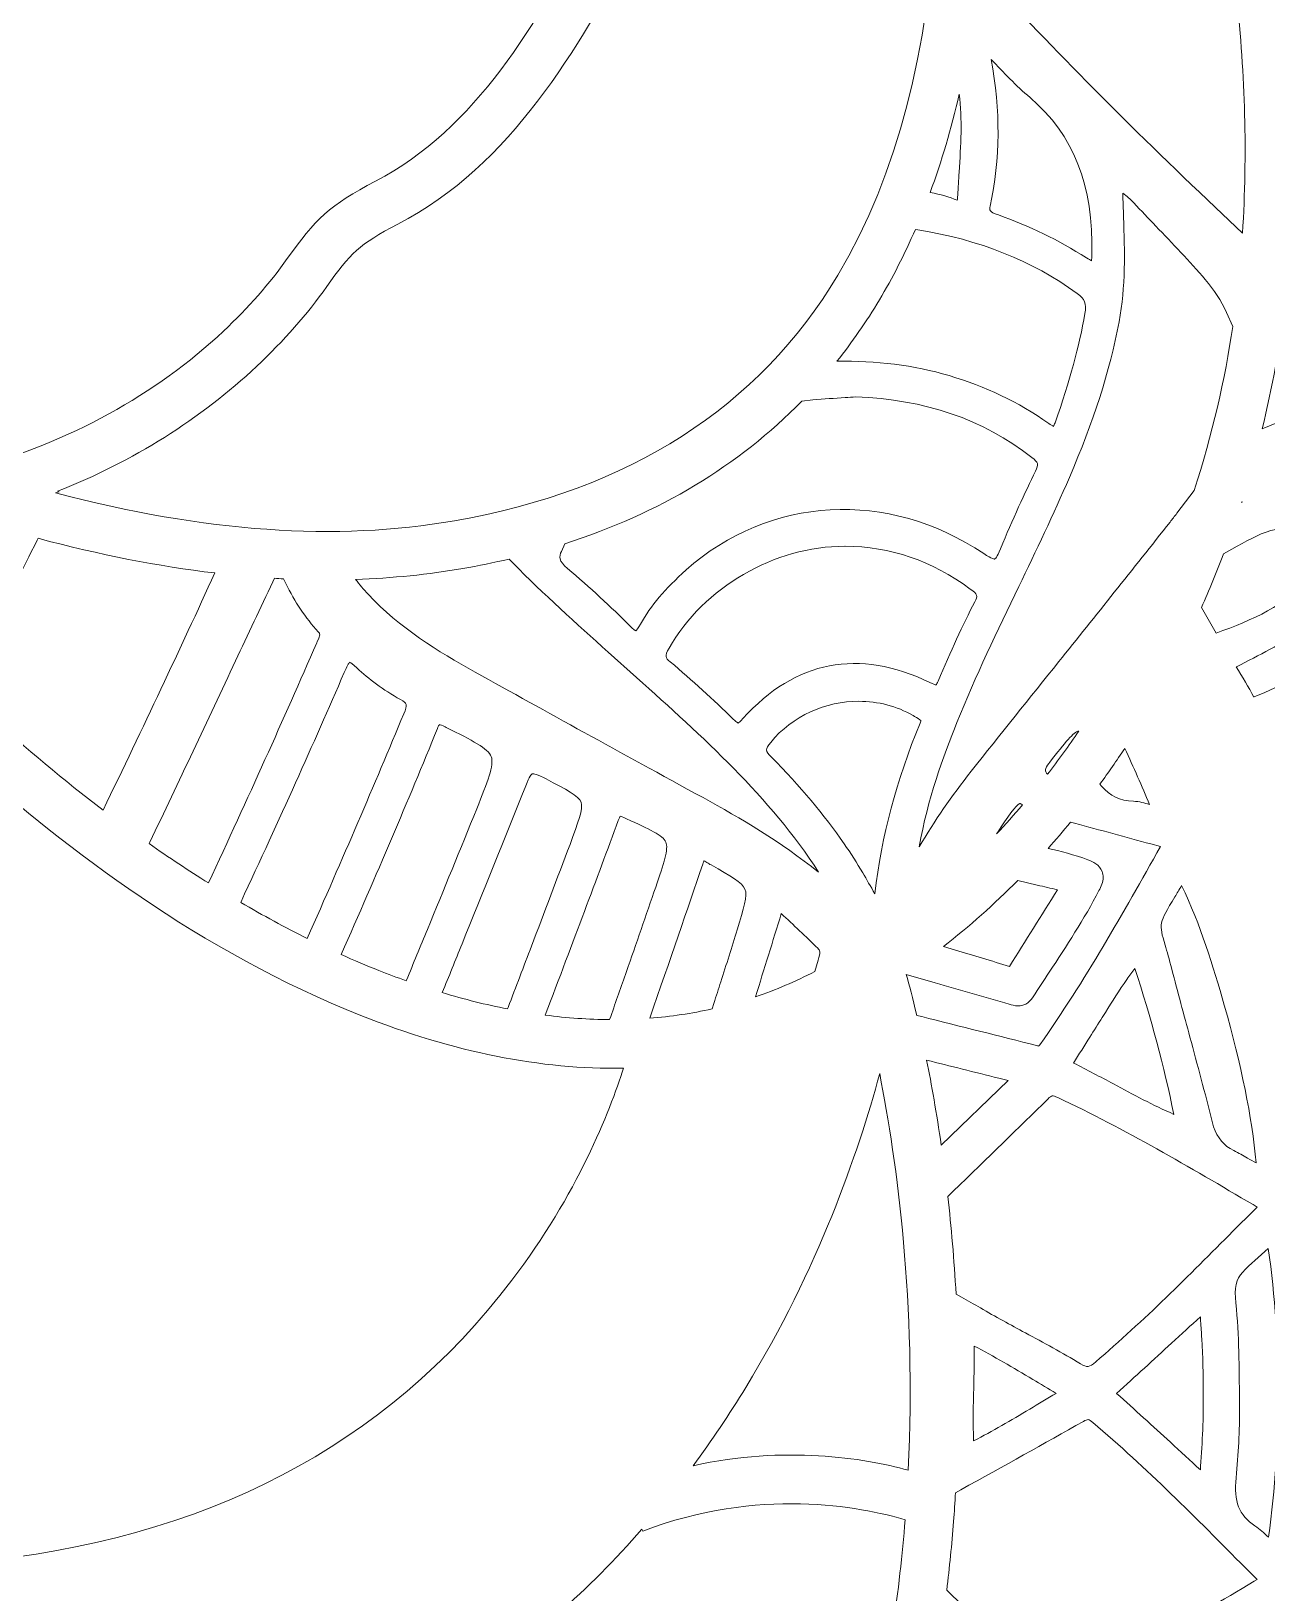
# Model space of a CAD drawing. Extents: x 126 to 8914, y -5970 to -48.
# Drawn here: x 1519 to 1923, y -5467 to -4957 of the extents above; entities that cross this region are included whole.
import ezdxf

# ---------------------------------------------------------------- set-up
doc = ezdxf.new("R2010")
doc.units = 0
doc.header["$MEASUREMENT"] = 0
doc.layers.add('Layer 1', color=7, linetype='Continuous')

# ---------------------------------------------------------------- blocks, each defined once
blk = doc.blocks.new('block 5')
at = {"layer": 'Layer 1', "lineweight": 0}
for points, knots in [([(2818.21, -4035.29), (2764.98, -4085.04), (2703.32, -4112.86), (2639.92, -4115.7), (2556.38, -4119.43), (2474.39, -4091.01), (2412.29, -4065.84), (2390.15, -4056.87), (2367.8, -4047.16), (2346.17, -4037.79), (2337.96, -4034.23), (2329.71, -4030.65), (2321.4, -4027.09), (2370.2, -4027.99), (2425.96, -4026.76), (2512.78, -3944.21), (2568.47, -3891.26), (2641.86, -3817.66), (2625.5, -3731.42), (2622.21, -3714.04), (2610.78, -3672.65), (2559.78, -3632.09), (2565.05, -3641.92), (2601.55, -3712.43), (2569.23, -3767.25), (2553.89, -3793.27), (2526.47, -3811.29), (2469.72, -3823.54), (2455.32, -3826.64), (2439.55, -3829), (2422.5, -3830.6), (2491.63, -3754.35), (2533.44, -3654.19), (2546.8, -3532.56), (2561.6, -3397.97), (2537.78, -3271.79), (2515.19, -3189.65), (2510.53, -3172.76), (2505.39, -3155.8), (2499.9, -3139.21), (2495.8, -3126.87), (2490.71, -3117.41), (2484.71, -3110.84), (2484.71, -3110.84), (2488.77, -3108.46), (2488.77, -3108.46), (2487.91, -3106.99), (2467.22, -3072.31), (2420.27, -3069.9), (2389.9, -3068.35), (2355.8, -3080.81), (2318.9, -3106.96), (2293.41, -3125.04), (2266.47, -3149.76), (2238.33, -3180.89), (2186.61, -3211.53), (2146.15, -3238.95), (2111.02, -3267.11), (2058.71, -3309.06), (2001.06, -3349.19), (1934.05, -3358.54), (1877.14, -3366.49), (1825.98, -3348.74), (1771.81, -3329.95), (1743.84, -3320.25), (1714.92, -3310.21), (1685.21, -3304.09), (1598.29, -3286.15), (1534.59, -3301.57), (1500, -3348.62), (1465.41, -3301.57), (1401.71, -3286.17), (1314.79, -3304.09), (1285.08, -3310.21), (1256.16, -3320.25), (1228.19, -3329.95), (1174.02, -3348.74), (1122.86, -3366.49), (1065.95, -3358.54), (998.94, -3349.19), (941.29, -3309.06), (888.98, -3267.11), (853.85, -3238.95), (813.4, -3211.53), (761.67, -3180.89), (733.53, -3149.76), (706.59, -3125.04), (681.1, -3106.96), (644.2, -3080.81), (610.1, -3068.34), (579.73, -3069.9), (532.78, -3072.31), (512.09, -3106.99), (511.23, -3108.46), (511.23, -3108.46), (515.29, -3110.84), (515.29, -3110.84), (509.29, -3117.41), (504.2, -3126.87), (500.12, -3139.21), (494.6, -3155.81), (489.45, -3172.78), (484.81, -3189.65), (462.22, -3271.79), (438.4, -3397.97), (453.2, -3532.56), (466.56, -3654.19), (508.37, -3754.35), (577.5, -3830.6), (560.45, -3829), (544.68, -3826.64), (530.28, -3823.54), (473.53, -3811.29), (446.11, -3793.27), (430.77, -3767.25), (398.45, -3712.43), (434.95, -3641.92), (440.22, -3632.09), (389.22, -3672.65), (377.79, -3714.04), (374.5, -3731.42), (358.14, -3817.66), (431.53, -3891.26), (487.22, -3944.21), (574.04, -4026.76), (629.8, -4027.99), (678.6, -4027.09), (670.29, -4030.65), (662.04, -4034.23), (653.83, -4037.79), (632.2, -4047.16), (609.85, -4056.87), (587.71, -4065.84), (525.61, -4091.01), (443.59, -4119.44), (360.08, -4115.7), (296.68, -4112.86), (235.02, -4085.04), (181.79, -4035.29), (181.79, -4035.29), (125.56, -3982.7), (125.56, -3982.7), (125.56, -3982.7), (169.91, -4045.63), (169.91, -4045.63), (219.46, -4115.9), (304.09, -4175.64), (385.53, -4197.81), (420.7, -4207.39), (457.65, -4212.84), (496.23, -4214.15), (485.34, -4225.21), (469.98, -4241.91), (452.74, -4264.03), (422.4, -4302.95), (380.42, -4366.57), (352.73, -4448.62), (321.59, -4540.91), (314.53, -4637.18), (331.76, -4734.74), (353.22, -4856.34), (412.66, -4980.18), (508.45, -5102.83), (508.45, -5102.83), (517.04, -5113.81), (517.04, -5113.81), (517.04, -5113.81), (522.08, -5100.8), (522.08, -5100.8), (522.28, -5100.26), (543.72, -5046.12), (606.97, -4986), (618.24, -4975.3), (631.32, -4963.97), (646.37, -4952.46), (644.61, -4982.41), (643.28, -5045.33), (654.68, -5125.3), (663.93, -5190.25), (679.74, -5252.83), (701.65, -5311.3), (729.05, -5384.39), (766.12, -5451.24), (811.85, -5510), (813.74, -5512.77), (839.32, -5550.81), (859.18, -5606.87), (878.01, -5659.98), (895.42, -5740.7), (871.56, -5823.61), (871.56, -5823.61), (865.31, -5845.39), (865.31, -5845.39), (865.31, -5845.39), (883.77, -5832.24), (883.77, -5832.24), (885.33, -5831.13), (922.61, -5804.27), (953.85, -5755.29), (978.49, -5716.64), (1002.96, -5657.53), (992.58, -5583.6), (993.17, -5584.35), (993.72, -5585.04), (994.23, -5585.72), (1015.9, -5614.87), (1039.45, -5642.28), (1064.19, -5667.18), (1108.9, -5712.2), (1155.06, -5746.33), (1201.41, -5768.67), (1255.37, -5794.66), (1309.82, -5804.7), (1363.33, -5798.49), (1378.55, -5829.06), (1404.02, -5852.77), (1428.69, -5875.76), (1454.89, -5900.15), (1479.63, -5923.18), (1492.73, -5953.46), (1492.73, -5953.46), (1500, -5970.23), (1500, -5970.23), (1500, -5970.23), (1507.27, -5953.46), (1507.27, -5953.46), (1520.37, -5923.18), (1545.11, -5900.15), (1571.31, -5875.76), (1595.98, -5852.77), (1621.45, -5829.06), (1636.67, -5798.49), (1690.18, -5804.7), (1744.63, -5794.66), (1798.59, -5768.67), (1844.94, -5746.33), (1891.12, -5712.2), (1935.81, -5667.18), (1960.55, -5642.28), (1984.1, -5614.88), (2005.77, -5585.74), (2006.28, -5585.06), (2006.83, -5584.35), (2007.42, -5583.6), (1997.04, -5657.53), (2021.51, -5716.64), (2046.15, -5755.29), (2077.39, -5804.27), (2114.67, -5831.13), (2116.23, -5832.24), (2116.23, -5832.24), (2134.69, -5845.39), (2134.69, -5845.39), (2134.69, -5845.39), (2128.44, -5823.61), (2128.44, -5823.61), (2104.58, -5740.7), (2121.99, -5659.98), (2140.82, -5606.87), (2160.7, -5550.77), (2186.28, -5512.73), (2188.15, -5510), (2233.88, -5451.24), (2270.95, -5384.39), (2298.34, -5311.3), (2320.26, -5252.83), (2336.07, -5190.25), (2345.32, -5125.3), (2356.72, -5045.33), (2355.39, -4982.41), (2353.63, -4952.46), (2368.68, -4963.97), (2381.76, -4975.3), (2393.03, -4986), (2456.28, -5046.12), (2477.72, -5100.26), (2477.92, -5100.8), (2477.92, -5100.8), (2482.94, -5113.84), (2482.94, -5113.84), (2482.94, -5113.84), (2491.55, -5102.83), (2491.55, -5102.83), (2587.34, -4980.18), (2646.78, -4856.34), (2668.24, -4734.74), (2685.47, -4637.18), (2678.41, -4540.91), (2647.27, -4448.62), (2619.58, -4366.57), (2577.6, -4302.95), (2547.26, -4264.03), (2530.02, -4241.91), (2514.66, -4225.21), (2503.77, -4214.15), (2542.35, -4212.84), (2579.3, -4207.39), (2614.47, -4197.81), (2695.91, -4175.64), (2780.54, -4115.9), (2830.09, -4045.63), (2830.09, -4045.63), (2874.44, -3982.7), (2874.44, -3982.7), (2874.44, -3982.7), (2818.21, -4035.29), (2818.21, -4035.29)], [0, 0, 0, 0, 1, 1, 1, 2, 2, 2, 3, 3, 3, 4, 4, 4, 5, 5, 5, 6, 6, 6, 7, 7, 7, 8, 8, 8, 9, 9, 9, 10, 10, 10, 11, 11, 11, 12, 12, 12, 13, 13, 13, 14, 14, 14, 15, 15, 15, 16, 16, 16, 17, 17, 17, 18, 18, 18, 19, 19, 19, 20, 20, 20, 21, 21, 21, 22, 22, 22, 23, 23, 23, 24, 24, 24, 25, 25, 25, 26, 26, 26, 27, 27, 27, 28, 28, 28, 29, 29, 29, 30, 30, 30, 31, 31, 31, 32, 32, 32, 33, 33, 33, 34, 34, 34, 35, 35, 35, 36, 36, 36, 37, 37, 37, 38, 38, 38, 39, 39, 39, 40, 40, 40, 41, 41, 41, 42, 42, 42, 43, 43, 43, 44, 44, 44, 45, 45, 45, 46, 46, 46, 47, 47, 47, 48, 48, 48, 49, 49, 49, 50, 50, 50, 51, 51, 51, 52, 52, 52, 53, 53, 53, 54, 54, 54, 55, 55, 55, 56, 56, 56, 57, 57, 57, 58, 58, 58, 59, 59, 59, 60, 60, 60, 61, 61, 61, 62, 62, 62, 63, 63, 63, 64, 64, 64, 65, 65, 65, 66, 66, 66, 67, 67, 67, 68, 68, 68, 69, 69, 69, 70, 70, 70, 71, 71, 71, 72, 72, 72, 73, 73, 73, 74, 74, 74, 75, 75, 75, 76, 76, 76, 77, 77, 77, 78, 78, 78, 79, 79, 79, 80, 80, 80, 81, 81, 81, 82, 82, 82, 83, 83, 83, 84, 84, 84, 85, 85, 85, 86, 86, 86, 87, 87, 87, 88, 88, 88, 89, 89, 89, 90, 90, 90, 91, 91, 91, 92, 92, 92, 93, 93, 93, 94, 94, 94, 95, 95, 95, 96, 96, 96, 97, 97, 97, 98, 98, 98, 99, 99, 99, 100, 100, 100, 101, 101, 101, 102, 102, 102, 102]), ([(1708.95, -4194.9), (1695.64, -4237.56), (1690.92, -4283.89), (1694.59, -4334.95), (1698.33, -4386.68), (1710.41, -4442.11), (1732.6, -4509.44), (1732.6, -4509.44), (1736.51, -4521.28), (1736.51, -4521.28), (1777.54, -4645.3), (1862.88, -4903.39), (1783.14, -5036.59), (1757.2, -5079.9), (1715.03, -5106.93), (1657.79, -5116.9), (1619.05, -5123.64), (1576.16, -5120.67), (1527.21, -5107.78), (1527.21, -5107.78), (1528.41, -5107.4), (1528.41, -5107.4), (1528.41, -5107.4), (1527.92, -5107.27), (1527.92, -5107.27), (1552.57, -5097.51), (1574.75, -5083.64), (1593.03, -5066.42), (1601.9, -5058.06), (1609.62, -5049.29), (1615.97, -5040.35), (1623.61, -5029.58), (1626.67, -5026.42), (1639.19, -5019.94), (1676.5, -5000.65), (1697.92, -4962.42), (1716.8, -4928.68), (1716.8, -4928.68), (1717.78, -4926.93), (1717.78, -4926.93), (1744, -4880.15), (1757.9, -4835.08), (1759.12, -4793.02), (1761.68, -4704.06), (1720.79, -4626.43), (1681.27, -4551.35), (1655.15, -4501.74), (1628.14, -4450.45), (1614.48, -4396.92), (1597.73, -4331.26), (1610.89, -4276.34), (1653.56, -4233.7), (1673.16, -4214.15), (1694.85, -4201.69), (1708.95, -4194.9)], [0, 0, 0, 0, 1, 1, 1, 2, 2, 2, 3, 3, 3, 4, 4, 4, 5, 5, 5, 6, 6, 6, 7, 7, 7, 8, 8, 8, 9, 9, 9, 10, 10, 10, 11, 11, 11, 12, 12, 12, 13, 13, 13, 14, 14, 14, 15, 15, 15, 16, 16, 16, 17, 17, 17, 18, 18, 18, 18]), ([(1344.2, -4776.15), (1359.35, -4749.3), (1386.23, -4712.91), (1428.24, -4692.09), (1454.82, -4678.92), (1482.95, -4662.27), (1500.79, -4636.74), (1518.63, -4662.27), (1546.76, -4678.92), (1573.34, -4692.09), (1615.35, -4712.91), (1642.23, -4749.3), (1657.38, -4776.15), (1683.97, -4823.27), (1697.25, -4878.28), (1704.99, -4917.33), (1704.65, -4917.95), (1704.31, -4918.57), (1703.96, -4919.19), (1703.96, -4919.19), (1702.98, -4920.94), (1702.98, -4920.94), (1684.32, -4954.28), (1665.01, -4988.76), (1631.91, -5005.87), (1616.97, -5013.61), (1612.09, -5018.47), (1603.07, -5031.18), (1597.32, -5039.27), (1590.29, -5047.25), (1582.17, -5054.89), (1560.06, -5075.71), (1531.69, -5091.25), (1500, -5099.91), (1468.31, -5091.25), (1439.94, -5075.71), (1417.83, -5054.89), (1409.71, -5047.25), (1402.68, -5039.27), (1396.93, -5031.18), (1387.91, -5018.47), (1383.03, -5013.61), (1368.09, -5005.87), (1334.99, -4988.76), (1315.68, -4954.28), (1297.02, -4920.94), (1297.02, -4920.94), (1296.18, -4919.44), (1296.18, -4919.44), (1303.84, -4880.28), (1317.14, -4824.13), (1344.2, -4776.15)], [0, 0, 0, 0, 1, 1, 1, 2, 2, 2, 3, 3, 3, 4, 4, 4, 5, 5, 5, 6, 6, 6, 7, 7, 7, 8, 8, 8, 9, 9, 9, 10, 10, 10, 11, 11, 11, 12, 12, 12, 13, 13, 13, 14, 14, 14, 15, 15, 15, 16, 16, 16, 17, 17, 17, 17]), ([(1921.99, -5086.84), (1925.28, -5073.34), (1927.75, -5059.63), (1929.38, -5045.79), (1931.93, -5024.15), (1932.69, -5002.45), (1931.98, -4980.76), (1931.98, -4980.76), (1931.98, -4980.75), (1931.98, -4980.75), (1931.98, -4980.75), (1932.09, -4980.76), (1932.09, -4980.76), (1935.41, -4931.64), (1965.23, -4861.88), (1979.54, -4830.84), (1992.25, -4864.42), (2017.11, -4944.78), (1997.78, -5018.64), (1980.37, -5050.21), (1953.65, -5074.7), (1921.99, -5086.84)], [0, 0, 0, 0, 1, 1, 1, 2, 2, 2, 3, 3, 3, 4, 4, 4, 5, 5, 5, 6, 6, 6, 7, 7, 7, 7]), ([(1831.39, -4938.51), (1831.39, -4938.51), (1829.49, -4936.46), (1829.49, -4936.46), (1831.79, -4914.17), (1832.33, -4890.04), (1831.11, -4864.15), (1849.34, -4883.36), (1868.15, -4902.33), (1887.11, -4920.53), (1895.49, -4928.59), (1903.88, -4936.33), (1910.97, -4942.87), (1910.97, -4942.87), (1913.64, -4945.32), (1913.64, -4945.32), (1916.35, -4971.19), (1917.17, -4997.08), (1915.53, -5022.85), (1915.53, -5022.85), (1906.7, -5014.5), (1906.7, -5014.5), (1878.41, -4987.74), (1853.78, -4962.89), (1831.39, -4938.51)], [0, 0, 0, 0, 1, 1, 1, 2, 2, 2, 3, 3, 3, 4, 4, 4, 5, 5, 5, 6, 6, 6, 7, 7, 7, 8, 8, 8, 8]), ([(1833.28, -4966.07), (1837.3, -4970.3), (1841.48, -4974.67), (1846.02, -4978.53), (1860.36, -4990.77), (1866.79, -5007.12), (1866.25, -5030.03), (1866.22, -5030.85), (1866.17, -5031.43), (1866.12, -5031.88), (1865.73, -5031.67), (1865.21, -5031.39), (1864.51, -5030.94), (1855.34, -5025.15), (1845.64, -5020.43), (1835.67, -5016.92), (1832.57, -5015.83), (1832.68, -5015.27), (1832.95, -5014.07), (1836.32, -4998.57), (1836.44, -4982.79), (1833.28, -4966.07)], [0, 0, 0, 0, 1, 1, 1, 2, 2, 2, 3, 3, 3, 4, 4, 4, 5, 5, 5, 6, 6, 6, 7, 7, 7, 7]), ([(1822.86, -4977.39), (1823.91, -4985.72), (1823.38, -4994.12), (1822.83, -5002.96), (1822.66, -5005.47), (1822.5, -5007.97), (1822.39, -5010.49), (1822.34, -5011.24), (1822.29, -5011.76), (1822.21, -5012.11), (1819.65, -5011.03), (1816.8, -5010.22), (1813.36, -5009.57), (1817.1, -4999.44), (1820.27, -4988.73), (1822.86, -4977.39)], [0, 0, 0, 0, 1, 1, 1, 2, 2, 2, 3, 3, 3, 4, 4, 4, 5, 5, 5, 5]), ([(1855.42, -5162.96), (1846.02, -5174.69), (1836.28, -5186.83), (1826.77, -5198.82), (1820.44, -5206.8), (1814.76, -5215.04), (1809.79, -5223.48), (1812.51, -5207.92), (1817.59, -5193.96), (1822.12, -5182.81), (1828.21, -5167.74), (1835.41, -5152.8), (1842.36, -5138.36), (1847.94, -5126.78), (1853.7, -5114.81), (1858.89, -5102.78), (1866.74, -5084.64), (1872.06, -5067.97), (1875.16, -5051.84), (1877.36, -5040.31), (1876.98, -5028.76), (1876.62, -5017.6), (1876.52, -5015), (1876.44, -5012.41), (1876.38, -5009.81), (1877.68, -5010.74), (1878.85, -5011.77), (1879.96, -5012.96), (1882.35, -5015.51), (1884.77, -5018.03), (1887.19, -5020.56), (1892.61, -5026.21), (1898.21, -5032.05), (1903.37, -5038.05), (1906.25, -5041.38), (1908.58, -5045), (1910.3, -5048.8), (1910.3, -5048.8), (1912.36, -5053.37), (1912.36, -5053.37), (1909.8, -5070.6), (1905.65, -5088.74), (1899.76, -5106.97), (1899.76, -5106.97), (1894.06, -5114.46), (1894.06, -5114.46), (1893.32, -5115.43), (1892.58, -5116.38), (1891.83, -5117.34), (1879.78, -5132.6), (1867.41, -5148.04), (1855.42, -5162.96)], [0, 0, 0, 0, 1, 1, 1, 2, 2, 2, 3, 3, 3, 4, 4, 4, 5, 5, 5, 6, 6, 6, 7, 7, 7, 8, 8, 8, 9, 9, 9, 10, 10, 10, 11, 11, 11, 12, 12, 12, 13, 13, 13, 14, 14, 14, 15, 15, 15, 16, 16, 16, 17, 17, 17, 17]), ([(1861.47, -5042.55), (1864, -5044.37), (1864.57, -5045.86), (1863.99, -5049.16), (1862.13, -5059.75), (1859.05, -5071.09), (1854.22, -5084.88), (1854.03, -5085.43), (1853.87, -5085.81), (1853.75, -5086.08), (1853.4, -5085.89), (1852.89, -5085.57), (1852.13, -5085.05), (1832.3, -5071.14), (1808.36, -5064.14), (1782.83, -5064.77), (1787.85, -5058.49), (1792.48, -5051.81), (1796.73, -5044.72), (1801.06, -5037.45), (1805.01, -5029.76), (1808.54, -5021.62), (1808.54, -5021.62), (1809.3, -5021.75), (1809.3, -5021.75), (1829.53, -5025.04), (1846.59, -5031.83), (1861.47, -5042.55)], [0, 0, 0, 0, 1, 1, 1, 2, 2, 2, 3, 3, 3, 4, 4, 4, 5, 5, 5, 6, 6, 6, 7, 7, 7, 8, 8, 8, 9, 9, 9, 9]), ([(1785.5, -5076.64), (1786.69, -5076.56), (1787.86, -5076.5), (1789.02, -5076.42), (1811.64, -5077.2), (1830.49, -5083.66), (1846.64, -5096.18), (1848.73, -5097.81), (1848.92, -5098.47), (1847.82, -5100.7), (1844.5, -5107.54), (1840.19, -5116.6), (1836.4, -5126.03), (1835.19, -5129.01), (1834.54, -5129.39), (1834.5, -5129.42), (1834.46, -5129.42), (1833.66, -5129.55), (1830.86, -5127.65), (1799.73, -5106.59), (1760.62, -5108.75), (1733.5, -5133), (1726.7, -5139.09), (1721.95, -5144.73), (1718.59, -5150.73), (1717.82, -5152.1), (1717.33, -5152.67), (1717.09, -5152.9), (1716.8, -5152.75), (1716.22, -5152.37), (1715.24, -5151.38), (1708.92, -5145.03), (1702.02, -5138.7), (1694.75, -5132.52), (1691.7, -5129.93), (1691.93, -5128.66), (1692.71, -5126.9), (1692.71, -5126.9), (1693.8, -5124.4), (1693.8, -5124.4), (1724.77, -5114.52), (1750.69, -5098.92), (1771.37, -5077.75), (1771.37, -5077.75), (1774.98, -5077.4), (1774.98, -5077.4), (1778.55, -5077.07), (1782.08, -5076.85), (1785.5, -5076.64)], [0, 0, 0, 0, 1, 1, 1, 2, 2, 2, 3, 3, 3, 4, 4, 4, 5, 5, 5, 6, 6, 6, 7, 7, 7, 8, 8, 8, 9, 9, 9, 10, 10, 10, 11, 11, 11, 12, 12, 12, 13, 13, 13, 14, 14, 14, 15, 15, 15, 16, 16, 16, 16]), ([(1915.45, -5110.79), (1915.37, -5110.84), (1915.29, -5110.88), (1915.23, -5110.91), (1915.24, -5110.85), (1915.28, -5110.77), (1915.29, -5110.71), (1915.34, -5110.74), (1915.4, -5110.77), (1915.45, -5110.79)], [0, 0, 0, 0, 1, 1, 1, 2, 2, 2, 3, 3, 3, 3]), ([(1926.45, -5119.75), (1926.45, -5119.75), (1929.92, -5119.08), (1929.92, -5119.08), (1933.24, -5121.13), (1936.47, -5123.21), (1939.64, -5125.35), (1939.64, -5125.35), (1939.97, -5128.15), (1939.97, -5128.15), (1940.27, -5130.75), (1939.42, -5133.25), (1937.39, -5135.61), (1929.62, -5144.68), (1918.98, -5149.22), (1906.89, -5153.67), (1906.89, -5153.67), (1902.1, -5145.3), (1902.1, -5145.3), (1904.67, -5139.53), (1907.08, -5133.69), (1909.32, -5127.76), (1909.32, -5127.76), (1913.83, -5125.22), (1913.83, -5125.22), (1918.09, -5122.83), (1922.1, -5120.59), (1926.45, -5119.75)], [0, 0, 0, 0, 1, 1, 1, 2, 2, 2, 3, 3, 3, 4, 4, 4, 5, 5, 5, 6, 6, 6, 7, 7, 7, 8, 8, 8, 9, 9, 9, 9]), ([(1478.73, -5123.2), (1483.38, -5132.54), (1488.05, -5141.88), (1492.75, -5151.2), (1492.91, -5151.49), (1493.03, -5151.8), (1493.18, -5152.12), (1493.95, -5153.89), (1495.54, -5157.52), (1499.76, -5157.52), (1499.94, -5157.52), (1500.11, -5157.52), (1500.28, -5157.5), (1504.72, -5157.2), (1506.19, -5153.66), (1507.08, -5151.53), (1507.25, -5151.12), (1507.41, -5150.71), (1507.61, -5150.31), (1511.82, -5142.02), (1516.3, -5133.16), (1521.26, -5123.21), (1521.26, -5123.21), (1521.54, -5122.64), (1521.54, -5122.64), (1541.71, -5128.03), (1560.94, -5131.81), (1579.35, -5133.98), (1567.94, -5158.96), (1555.97, -5184.33), (1542.8, -5211.5), (1530.06, -5201.84), (1517.51, -5191.36), (1505.37, -5180.15), (1505.37, -5180.15), (1500, -5175.2), (1500, -5175.2), (1500, -5175.2), (1494.63, -5180.15), (1494.63, -5180.15), (1482.48, -5191.36), (1469.92, -5201.86), (1457.18, -5211.53), (1443.96, -5184.22), (1432, -5158.83), (1420.65, -5133.96), (1439.06, -5131.78), (1458.27, -5128.03), (1478.46, -5122.64), (1478.46, -5122.64), (1478.73, -5123.2), (1478.73, -5123.2)], [0, 0, 0, 0, 1, 1, 1, 2, 2, 2, 3, 3, 3, 4, 4, 4, 5, 5, 5, 6, 6, 6, 7, 7, 7, 8, 8, 8, 9, 9, 9, 10, 10, 10, 11, 11, 11, 12, 12, 12, 13, 13, 13, 14, 14, 14, 15, 15, 15, 16, 16, 16, 17, 17, 17, 17]), ([(1827.96, -5143.38), (1824.02, -5151.06), (1820.08, -5159.54), (1815.93, -5169.34), (1815.64, -5170.02), (1815.42, -5170.4), (1815.29, -5170.58), (1814.99, -5170.51), (1814.41, -5170.31), (1813.3, -5169.77), (1789.92, -5158.59), (1769.34, -5162.55), (1752.13, -5181.55), (1751.23, -5182.54), (1750.73, -5182.91), (1750.52, -5183.03), (1750.47, -5183), (1750.39, -5182.97), (1750.31, -5182.91), (1750.05, -5182.73), (1749.62, -5182.4), (1748.95, -5181.75), (1742.45, -5175.4), (1735.51, -5169.1), (1728.34, -5163.03), (1726.68, -5161.62), (1726.41, -5161.27), (1727.95, -5158.58), (1739.3, -5138.63), (1762.39, -5125.24), (1785.44, -5125.24), (1785.44, -5125.24), (1785.54, -5125.24), (1785.54, -5125.24), (1800.43, -5125.32), (1813.82, -5129.89), (1826.49, -5139.23), (1829, -5141.09), (1828.97, -5141.42), (1827.96, -5143.38)], [0, 0, 0, 0, 1, 1, 1, 2, 2, 2, 3, 3, 3, 4, 4, 4, 5, 5, 5, 6, 6, 6, 7, 7, 7, 8, 8, 8, 9, 9, 9, 10, 10, 10, 11, 11, 11, 12, 12, 12, 13, 13, 13, 13]), ([(1708.05, -5159.84), (1708.05, -5159.84), (1717.34, -5168.19), (1717.34, -5168.19), (1738.73, -5187.34), (1760.84, -5207.14), (1776.88, -5231.79), (1764.31, -5221.79), (1751.39, -5214.19), (1739.06, -5207.44), (1711.34, -5192.28), (1688.06, -5179.49), (1664.52, -5166.4), (1652.41, -5159.65), (1639.79, -5151.91), (1629.47, -5140.93), (1628.03, -5139.39), (1626.68, -5137.75), (1625.39, -5136.07), (1637.43, -5135.67), (1649.15, -5134.49), (1660.51, -5132.51), (1665.66, -5131.6), (1670.68, -5130.58), (1675.6, -5129.42), (1675.6, -5129.42), (1676.93, -5130.77), (1676.93, -5130.77), (1686.87, -5140.85), (1697.63, -5150.5), (1708.05, -5159.84)], [0, 0, 0, 0, 1, 1, 1, 2, 2, 2, 3, 3, 3, 4, 4, 4, 5, 5, 5, 6, 6, 6, 7, 7, 7, 8, 8, 8, 9, 9, 9, 10, 10, 10, 10]), ([(1612.88, -5156.39), (1612.88, -5156.39), (1612.68, -5156.85), (1612.68, -5156.85), (1601.82, -5181.8), (1590.23, -5207.48), (1577.25, -5235.34), (1570.79, -5231.3), (1564.32, -5226.99), (1557.87, -5222.48), (1557.87, -5222.48), (1558.11, -5222.01), (1558.11, -5222.01), (1567.54, -5202.28), (1577, -5182.16), (1586.13, -5162.71), (1590.18, -5154.1), (1594.23, -5145.47), (1598.29, -5136.86), (1598.29, -5136.86), (1598.82, -5135.72), (1598.82, -5135.72), (1599.82, -5135.77), (1600.83, -5135.83), (1601.83, -5135.88), (1601.83, -5135.88), (1602.58, -5137.41), (1602.58, -5137.41), (1605.52, -5143.43), (1608.99, -5148.59), (1613.2, -5153.21), (1613.8, -5153.88), (1613.93, -5154.02), (1612.88, -5156.39)], [0, 0, 0, 0, 1, 1, 1, 2, 2, 2, 3, 3, 3, 4, 4, 4, 5, 5, 5, 6, 6, 6, 7, 7, 7, 8, 8, 8, 9, 9, 9, 10, 10, 10, 11, 11, 11, 11]), ([(1913.52, -5164.67), (1920.99, -5160.86), (1928.26, -5156.96), (1935, -5153.34), (1941.3, -5149.92), (1945.49, -5146.04), (1948.18, -5141.1), (1949.59, -5138.52), (1950.56, -5136.08), (1951.16, -5133.69), (1954.91, -5136.56), (1958.51, -5139.52), (1961.99, -5142.54), (1961.99, -5142.54), (1961.8, -5142.81), (1961.8, -5142.81), (1951.95, -5156.68), (1938.07, -5167.05), (1919.34, -5174.49), (1919.3, -5174.52), (1919.25, -5174.53), (1919.2, -5174.55), (1917.49, -5171.34), (1915.61, -5167.93), (1913.49, -5164.69), (1913.5, -5164.67), (1913.5, -5164.67), (1913.52, -5164.67)], [0, 0, 0, 0, 1, 1, 1, 2, 2, 2, 3, 3, 3, 4, 4, 4, 5, 5, 5, 6, 6, 6, 7, 7, 7, 8, 8, 8, 9, 9, 9, 9]), ([(1625.86, -5165.04), (1629.66, -5168.68), (1634.31, -5172.06), (1640.08, -5175.39), (1642.28, -5176.66), (1642.47, -5176.89), (1641.15, -5180.07), (1631.53, -5203.22), (1621.21, -5227.23), (1609.59, -5253.48), (1602.39, -5249.9), (1595.12, -5245.94), (1587.82, -5241.7), (1587.82, -5241.7), (1587.93, -5241.45), (1587.93, -5241.45), (1600.57, -5214.38), (1611.6, -5189.87), (1621.68, -5166.56), (1622.6, -5164.4), (1623.15, -5163.52), (1623.46, -5163.17), (1623.8, -5163.33), (1624.56, -5163.79), (1625.86, -5165.04)], [0, 0, 0, 0, 1, 1, 1, 2, 2, 2, 3, 3, 3, 4, 4, 4, 5, 5, 5, 6, 6, 6, 7, 7, 7, 8, 8, 8, 8]), ([(1785.2, -5222.5), (1778.7, -5213.06), (1770.83, -5203.71), (1761.41, -5194.16), (1759.35, -5192.09), (1759.34, -5191.65), (1761.19, -5189.38), (1768.26, -5180.64), (1779.16, -5175.93), (1790.05, -5175.93), (1796.22, -5175.93), (1802.38, -5177.45), (1807.82, -5180.61), (1807.82, -5180.61), (1808.25, -5180.85), (1808.25, -5180.85), (1808.95, -5181.26), (1810.12, -5181.93), (1810.29, -5182.26), (1810.29, -5182.26), (1810.32, -5182.5), (1810.07, -5183.08), (1802.31, -5201.87), (1797.53, -5219.82), (1795.24, -5238.87), (1793.86, -5236.43), (1792.6, -5234.2), (1791.28, -5232), (1789.4, -5228.81), (1787.39, -5225.65), (1785.2, -5222.5)], [0, 0, 0, 0, 1, 1, 1, 2, 2, 2, 3, 3, 3, 4, 4, 4, 5, 5, 5, 6, 6, 6, 7, 7, 7, 8, 8, 8, 9, 9, 9, 10, 10, 10, 10]), ([(1648.89, -5250.52), (1646.6, -5256.06), (1644.32, -5261.61), (1642.04, -5267.15), (1642.04, -5267.15), (1641.98, -5267.31), (1641.98, -5267.31), (1639, -5266.25), (1635.99, -5265.14), (1632.97, -5263.94), (1628.92, -5262.34), (1624.82, -5260.57), (1620.7, -5258.72), (1620.7, -5258.72), (1620.7, -5258.7), (1620.7, -5258.7), (1632.24, -5232.68), (1642.53, -5208.52), (1652.14, -5184.87), (1652.44, -5184.11), (1652.69, -5183.73), (1652.82, -5183.56), (1653.07, -5183.6), (1653.63, -5183.78), (1654.73, -5184.33), (1654.73, -5184.33), (1655, -5184.46), (1655, -5184.46), (1663.58, -5188.73), (1668.74, -5191.31), (1669.77, -5194), (1670.82, -5196.74), (1668.52, -5202.44), (1665.04, -5211.05), (1659.71, -5224.22), (1654.21, -5237.6), (1648.89, -5250.52)], [0, 0, 0, 0, 1, 1, 1, 2, 2, 2, 3, 3, 3, 4, 4, 4, 5, 5, 5, 6, 6, 6, 7, 7, 7, 8, 8, 8, 9, 9, 9, 10, 10, 10, 11, 11, 11, 12, 12, 12, 12]), ([(1852.19, -5196.22), (1852.19, -5196.22), (1852.48, -5195.86), (1852.48, -5195.86), (1857.58, -5189.3), (1860.25, -5185.95), (1861.96, -5185.65), (1858.72, -5190.47), (1855.31, -5195.19), (1851.73, -5199.81), (1850.75, -5198.6), (1850.74, -5198.09), (1852.19, -5196.22)], [0, 0, 0, 0, 1, 1, 1, 2, 2, 2, 3, 3, 3, 4, 4, 4, 4]), ([(1877, -5191.35), (1879.93, -5197.52), (1882.65, -5203.68), (1885.1, -5209.69), (1883.52, -5209.17), (1881.76, -5208.65), (1879.88, -5208.62), (1875.43, -5208.5), (1872.11, -5206.92), (1869.42, -5203.63), (1869.42, -5203.63), (1868.89, -5202.98), (1868.89, -5202.98), (1871.68, -5199.2), (1874.37, -5195.32), (1877, -5191.35)], [0, 0, 0, 0, 1, 1, 1, 2, 2, 2, 3, 3, 3, 4, 4, 4, 5, 5, 5, 5]), ([(1290.32, -5295.9), (1316.25, -5295.9), (1343.81, -5290.15), (1372.86, -5278.66), (1425.09, -5257.99), (1470.02, -5223.59), (1500, -5196.68), (1529.98, -5223.59), (1574.91, -5257.99), (1627.14, -5278.66), (1657.44, -5290.64), (1686.14, -5296.39), (1713.05, -5295.87), (1710.79, -5302.91), (1707.02, -5313.23), (1701.13, -5325.31), (1695.24, -5337.39), (1687.23, -5351.19), (1676.53, -5365.25), (1635.3, -5419.4), (1575.9, -5450.37), (1500, -5457.32), (1424.37, -5450.4), (1365.12, -5419.61), (1323.9, -5365.8), (1302.27, -5337.61), (1291.52, -5310.08), (1286.96, -5295.87), (1288.07, -5295.88), (1289.2, -5295.9), (1290.32, -5295.9)], [0, 0, 0, 0, 1, 1, 1, 2, 2, 2, 3, 3, 3, 4, 4, 4, 5, 5, 5, 6, 6, 6, 7, 7, 7, 8, 8, 8, 9, 9, 9, 10, 10, 10, 10]), ([(1660.21, -5255.27), (1667.1, -5238.33), (1674.22, -5220.84), (1681.04, -5203.53), (1682.31, -5200.32), (1682.98, -5199.77), (1683.21, -5199.69), (1683.29, -5199.66), (1684.08, -5199.43), (1686.84, -5200.87), (1686.84, -5200.87), (1687.69, -5201.32), (1687.69, -5201.32), (1694.36, -5204.78), (1698.38, -5206.87), (1699.14, -5208.92), (1699.93, -5211.04), (1698.17, -5215.68), (1695.54, -5222.7), (1691.36, -5233.82), (1687.15, -5244.91), (1682.93, -5255.99), (1680.39, -5262.66), (1677.85, -5269.32), (1675.31, -5276), (1675.31, -5276), (1675.12, -5276.52), (1675.12, -5276.52), (1668.11, -5275.15), (1660.99, -5273.37), (1653.75, -5271.19), (1655.91, -5265.89), (1658.06, -5260.57), (1660.21, -5255.27)], [0, 0, 0, 0, 1, 1, 1, 2, 2, 2, 3, 3, 3, 4, 4, 4, 5, 5, 5, 6, 6, 6, 7, 7, 7, 8, 8, 8, 9, 9, 9, 10, 10, 10, 11, 11, 11, 11]), ([(1835.05, -5219.28), (1835.13, -5219.17), (1835.19, -5219.06), (1835.27, -5218.94), (1835.27, -5218.94), (1835.45, -5218.68), (1835.45, -5218.68), (1838.45, -5214.22), (1841.56, -5209.61), (1842.7, -5209.33), (1842.7, -5209.33), (1842.98, -5209.38), (1843.6, -5209.82), (1840.84, -5213.05), (1837.98, -5216.2), (1835.05, -5219.28)], [0, 0, 0, 0, 1, 1, 1, 2, 2, 2, 3, 3, 3, 4, 4, 4, 5, 5, 5, 5]), ([(1708.87, -5278.95), (1708.87, -5278.95), (1708.49, -5280.01), (1708.49, -5280.01), (1701.61, -5279.96), (1694.59, -5279.47), (1687.44, -5278.54), (1696.72, -5254.09), (1704.31, -5233.88), (1711.33, -5214.96), (1711.61, -5214.17), (1711.85, -5213.76), (1711.99, -5213.54), (1712.26, -5213.6), (1712.78, -5213.78), (1713.75, -5214.2), (1713.75, -5214.2), (1714.05, -5214.35), (1714.05, -5214.35), (1721.47, -5217.73), (1725.95, -5219.78), (1726.89, -5221.94), (1727.85, -5224.14), (1726.16, -5229.12), (1723.59, -5236.65), (1720.44, -5245.88), (1717.17, -5255.25), (1713.99, -5264.32), (1712.28, -5269.2), (1710.57, -5274.07), (1708.87, -5278.95)], [0, 0, 0, 0, 1, 1, 1, 2, 2, 2, 3, 3, 3, 4, 4, 4, 5, 5, 5, 6, 6, 6, 7, 7, 7, 8, 8, 8, 9, 9, 9, 10, 10, 10, 10]), ([(1805.56, -5265.3), (1805.56, -5265.3), (1814.95, -5267.99), (1814.95, -5267.99), (1823.05, -5270.3), (1831.16, -5272.63), (1839.25, -5274.99), (1840.01, -5275.21), (1841.02, -5275.51), (1842.14, -5275.51), (1843.74, -5275.51), (1845.56, -5274.89), (1847.07, -5272.55), (1848.79, -5269.86), (1850.55, -5267.19), (1852.3, -5264.51), (1857.92, -5255.98), (1863.73, -5247.14), (1868.58, -5237.82), (1869.26, -5236.51), (1869.94, -5235.02), (1869.94, -5233.45), (1869.94, -5232.83), (1869.84, -5232.2), (1869.59, -5231.57), (1868.74, -5229.35), (1866.55, -5228.32), (1864.97, -5227.75), (1860.44, -5226.08), (1855.93, -5224.94), (1851.92, -5224.02), (1854.41, -5221.23), (1856.85, -5218.38), (1859.24, -5215.47), (1859.24, -5215.47), (1860.6, -5215.83), (1860.6, -5215.83), (1868.91, -5218.02), (1877.35, -5220.33), (1885.52, -5222.58), (1885.52, -5222.58), (1888.67, -5223.45), (1888.67, -5223.45), (1876.56, -5245.02), (1864.02, -5267.28), (1849.28, -5288.21), (1849.11, -5288.44), (1849, -5288.59), (1848.92, -5288.67), (1848.82, -5288.65), (1848.68, -5288.63), (1848.46, -5288.57), (1835.83, -5285.37), (1823.21, -5282.19), (1810.58, -5279.03), (1810.58, -5279.03), (1808.99, -5278.63), (1808.99, -5278.63), (1807.66, -5272.98), (1806.46, -5268.48), (1805.56, -5265.3)], [0, 0, 0, 0, 1, 1, 1, 2, 2, 2, 3, 3, 3, 4, 4, 4, 5, 5, 5, 6, 6, 6, 7, 7, 7, 8, 8, 8, 9, 9, 9, 10, 10, 10, 11, 11, 11, 12, 12, 12, 13, 13, 13, 14, 14, 14, 15, 15, 15, 16, 16, 16, 17, 17, 17, 18, 18, 18, 19, 19, 19, 20, 20, 20, 20]), ([(1739, -5229.13), (1739.15, -5228.64), (1739.3, -5228.29), (1739.42, -5228.05), (1739.58, -5228.15), (1739.76, -5228.28), (1739.99, -5228.43), (1740.47, -5228.8), (1740.94, -5229.05), (1741.31, -5229.24), (1741.31, -5229.24), (1741.7, -5229.45), (1741.7, -5229.45), (1748.08, -5233.09), (1751.94, -5235.27), (1752.78, -5237.38), (1753.64, -5239.48), (1752.36, -5243.68), (1750.24, -5250.64), (1748.51, -5256.31), (1746.66, -5262.07), (1744.87, -5267.63), (1744.11, -5269.99), (1743.36, -5272.33), (1742.61, -5274.69), (1742.61, -5274.69), (1742.04, -5276.51), (1742.04, -5276.51), (1735.37, -5278), (1728.56, -5279.01), (1721.6, -5279.55), (1728.37, -5260.17), (1733.91, -5244.11), (1739, -5229.13)], [0, 0, 0, 0, 1, 1, 1, 2, 2, 2, 3, 3, 3, 4, 4, 4, 5, 5, 5, 6, 6, 6, 7, 7, 7, 8, 8, 8, 9, 9, 9, 10, 10, 10, 11, 11, 11, 11]), ([(1842.06, -5234.5), (1842.06, -5234.5), (1848.41, -5236.02), (1848.41, -5236.02), (1850.61, -5236.54), (1852.81, -5237.06), (1855.01, -5237.58), (1849.72, -5245.93), (1844.6, -5254.2), (1839.36, -5262.64), (1839.36, -5262.64), (1839.36, -5262.64), (1839.36, -5262.66), (1833.47, -5260.81), (1827.48, -5259.02), (1821.69, -5257.29), (1821.69, -5257.29), (1817.69, -5256.09), (1817.69, -5256.09), (1826.15, -5249.52), (1834.29, -5242.3), (1842.06, -5234.5)], [0, 0, 0, 0, 1, 1, 1, 2, 2, 2, 3, 3, 3, 4, 4, 4, 5, 5, 5, 6, 6, 6, 7, 7, 7, 7]), ([(1917.19, -5325.3), (1915.75, -5324.47), (1914.26, -5323.62), (1912.69, -5322.84), (1909.39, -5321.18), (1907.34, -5318.79), (1906.09, -5315.01), (1905.9, -5314.47), (1905.75, -5313.9), (1905.59, -5313.3), (1903.29, -5304.08), (1900.77, -5294.76), (1898.34, -5285.75), (1896.36, -5278.47), (1894.33, -5270.94), (1892.42, -5263.51), (1891.58, -5260.24), (1890.83, -5257.7), (1890.23, -5255.66), (1888.16, -5248.63), (1888.16, -5248.63), (1893.43, -5239.83), (1894.08, -5238.74), (1894.81, -5237.52), (1895.61, -5236.16), (1901.8, -5249.09), (1905.98, -5262.56), (1909.56, -5275.23), (1915.23, -5295.2), (1918.55, -5311.63), (1920.01, -5326.88), (1919.06, -5326.37), (1918.12, -5325.83), (1917.19, -5325.3)], [0, 0, 0, 0, 1, 1, 1, 2, 2, 2, 3, 3, 3, 4, 4, 4, 5, 5, 5, 6, 6, 6, 7, 7, 7, 8, 8, 8, 9, 9, 9, 10, 10, 10, 11, 11, 11, 11]), ([(1776.7, -5260.6), (1776.7, -5260.6), (1775.63, -5264.29), (1775.63, -5264.29), (1769.33, -5267.55), (1762.85, -5270.3), (1756.22, -5272.55), (1759.05, -5263.43), (1761.87, -5254.38), (1764.66, -5245.34), (1768.63, -5249.01), (1772.59, -5252.8), (1776.64, -5256.69), (1777.3, -5257.32), (1777.51, -5257.89), (1776.7, -5260.6)], [0, 0, 0, 0, 1, 1, 1, 2, 2, 2, 3, 3, 3, 4, 4, 4, 5, 5, 5, 5]), ([(1893.08, -5310.99), (1886.32, -5308.04), (1879.71, -5304.48), (1873.29, -5301.03), (1869.05, -5298.75), (1864.68, -5296.39), (1860.25, -5294.21), (1862.04, -5291.39), (1863.83, -5288.54), (1865.6, -5285.71), (1866.95, -5283.57), (1868.29, -5281.43), (1869.64, -5279.29), (1869.64, -5279.29), (1870.67, -5277.66), (1870.67, -5277.66), (1872.91, -5274.1), (1875.19, -5270.46), (1877.71, -5266.85), (1878.55, -5265.65), (1879.42, -5264.46), (1880.32, -5263.26), (1885.59, -5279.42), (1889.88, -5295.44), (1893.08, -5310.99)], [0, 0, 0, 0, 1, 1, 1, 2, 2, 2, 3, 3, 3, 4, 4, 4, 5, 5, 5, 6, 6, 6, 7, 7, 7, 8, 8, 8, 8]), ([(1816.99, -5321.09), (1815.48, -5310.62), (1813.82, -5301.28), (1812.21, -5293.26), (1819.95, -5295.2), (1827.72, -5297.15), (1835.84, -5299.19), (1835.84, -5299.19), (1838.85, -5299.94), (1838.85, -5299.94), (1838.85, -5299.94), (1816.99, -5321.09), (1816.99, -5321.09)], [0, 0, 0, 0, 1, 1, 1, 2, 2, 2, 3, 3, 3, 4, 4, 4, 4]), ([(1735.81, -5425.86), (1741.86, -5417.69), (1747.62, -5409.18), (1753.05, -5400.26), (1776.65, -5361.59), (1789.79, -5323.78), (1796.84, -5297.67), (1802.57, -5326.72), (1808.82, -5372.77), (1806.21, -5427.32), (1791.47, -5423.34), (1766, -5419.24), (1735.81, -5425.86)], [0, 0, 0, 0, 1, 1, 1, 2, 2, 2, 3, 3, 3, 4, 4, 4, 4]), ([(1867.52, -5391.89), (1865.35, -5393.74), (1864.7, -5393.82), (1862.51, -5392.51), (1856.61, -5388.95), (1850.47, -5385.64), (1844.53, -5382.44), (1839.67, -5379.81), (1834.64, -5377.11), (1829.8, -5374.29), (1827.74, -5373.09), (1825.65, -5371.91), (1823.56, -5370.74), (1823.56, -5370.74), (1821.82, -5369.78), (1821.82, -5369.78), (1821.2, -5358.43), (1820.27, -5347.76), (1819.14, -5337.85), (1819.14, -5337.85), (1820.88, -5336.15), (1820.88, -5336.15), (1832.45, -5324.93), (1842.16, -5315.5), (1851.91, -5305.92), (1853.13, -5304.72), (1853.37, -5304.69), (1855.07, -5305.48), (1877.08, -5315.8), (1898.37, -5328.35), (1918.98, -5340.51), (1918.98, -5340.51), (1920.29, -5341.28), (1920.29, -5341.28), (1917.67, -5343.91), (1915.04, -5346.56), (1912.39, -5349.2), (1898.07, -5363.6), (1883.24, -5378.5), (1867.52, -5391.89)], [0, 0, 0, 0, 1, 1, 1, 2, 2, 2, 3, 3, 3, 4, 4, 4, 5, 5, 5, 6, 6, 6, 7, 7, 7, 8, 8, 8, 9, 9, 9, 10, 10, 10, 11, 11, 11, 12, 12, 12, 13, 13, 13, 13]), ([(1919.6, -5445.52), (1914.4, -5442.1), (1912.62, -5437.54), (1913.42, -5429.8), (1914.21, -5422.08), (1914.59, -5414.37), (1914.55, -5406.87), (1914.55, -5406.87), (1914.53, -5404.35), (1914.53, -5404.35), (1914.47, -5393.98), (1914.42, -5383.25), (1913.33, -5372.64), (1912.84, -5367.77), (1913.5, -5364.78), (1915.54, -5362.65), (1918.12, -5359.96), (1920.97, -5357.46), (1923.98, -5354.8), (1928.38, -5386.46), (1928.4, -5417.49), (1924.03, -5449.26), (1922.65, -5447.88), (1921.23, -5446.6), (1919.6, -5445.52)], [0, 0, 0, 0, 1, 1, 1, 2, 2, 2, 3, 3, 3, 4, 4, 4, 5, 5, 5, 6, 6, 6, 7, 7, 7, 8, 8, 8, 8]), ([(1901.84, -5426.02), (1901.84, -5426.02), (1901.76, -5427.21), (1901.76, -5427.21), (1898.48, -5424.22), (1895.2, -5421.22), (1891.93, -5418.22), (1886.18, -5412.94), (1880.24, -5407.5), (1874.36, -5402.2), (1880.4, -5396.75), (1886.48, -5391.18), (1892.35, -5385.78), (1895.49, -5382.92), (1898.62, -5380.03), (1901.76, -5377.17), (1901.76, -5377.17), (1901.84, -5378.58), (1901.84, -5378.58), (1901.96, -5380.49), (1902.09, -5382.42), (1902.2, -5384.37), (1902.55, -5390.2), (1902.79, -5396.1), (1902.63, -5401.91), (1902.63, -5401.91), (1902.63, -5402.09), (1902.63, -5402.09), (1902.86, -5410.03), (1902.34, -5418.15), (1901.84, -5426.02)], [0, 0, 0, 0, 1, 1, 1, 2, 2, 2, 3, 3, 3, 4, 4, 4, 5, 5, 5, 6, 6, 6, 7, 7, 7, 8, 8, 8, 9, 9, 9, 10, 10, 10, 10]), ([(1854.58, -5402.2), (1851.64, -5403.91), (1848.76, -5405.63), (1845.94, -5407.33), (1839.74, -5411.05), (1833.8, -5414.59), (1827.58, -5417.73), (1827.33, -5411.92), (1827.47, -5406.09), (1827.59, -5400.42), (1827.71, -5395.94), (1827.82, -5391.35), (1827.74, -5386.73), (1834.26, -5390.12), (1840.46, -5393.81), (1846.95, -5397.67), (1849.46, -5399.16), (1852, -5400.68), (1854.58, -5402.2)], [0, 0, 0, 0, 1, 1, 1, 2, 2, 2, 3, 3, 3, 4, 4, 4, 5, 5, 5, 6, 6, 6, 6]), ([(1919.37, -5463.66), (1898.62, -5475.9), (1877.16, -5488.55), (1855.01, -5498.95), (1853.33, -5499.74), (1853.13, -5499.71), (1851.85, -5498.44), (1841.43, -5488.29), (1831.06, -5478.32), (1820.47, -5468.14), (1820.47, -5468.14), (1818.79, -5466.53), (1818.79, -5466.53), (1819.68, -5459.1), (1820.42, -5451.65), (1821.01, -5444.13), (1821.26, -5440.96), (1821.47, -5437.81), (1821.66, -5434.69), (1821.66, -5434.69), (1823.4, -5433.73), (1823.4, -5433.73), (1837.66, -5425.83), (1850.53, -5418.69), (1863.48, -5411.38), (1864.92, -5410.57), (1865.13, -5410.52), (1866.61, -5411.77), (1884.09, -5426.57), (1900.49, -5443.15), (1916.37, -5459.17), (1916.37, -5459.17), (1920.28, -5463.12), (1920.28, -5463.12), (1920.28, -5463.12), (1919.37, -5463.66), (1919.37, -5463.66)], [0, 0, 0, 0, 1, 1, 1, 2, 2, 2, 3, 3, 3, 4, 4, 4, 5, 5, 5, 6, 6, 6, 7, 7, 7, 8, 8, 8, 9, 9, 9, 10, 10, 10, 11, 11, 11, 12, 12, 12, 12]), ([(1719.08, -5446.63), (1719.08, -5446.63), (1719.32, -5447.26), (1719.32, -5447.26), (1757.17, -5432.75), (1790.41, -5439.19), (1805.18, -5443.54), (1803.38, -5466.26), (1799.83, -5491.43), (1793.56, -5518.08), (1782.72, -5514.37), (1766.13, -5509.7), (1744.93, -5506.8), (1718.61, -5503.21), (1681.15, -5502), (1637.42, -5511.83), (1645.54, -5507.49), (1653.44, -5502.81), (1661.08, -5497.71), (1682.34, -5483.54), (1701.72, -5466.43), (1719.08, -5446.63)], [0, 0, 0, 0, 1, 1, 1, 2, 2, 2, 3, 3, 3, 4, 4, 4, 5, 5, 5, 6, 6, 6, 7, 7, 7, 7])]:
    blk.add_open_spline(points, degree=3, knots=knots, dxfattribs=at)

msp = doc.modelspace()

# ---------------------------------------------------------------- block references
at = {"layer": 'Layer 1'}
msp.add_blockref('block 5', (0, 0), dxfattribs=at)

doc.saveas('drawing.dxf')
